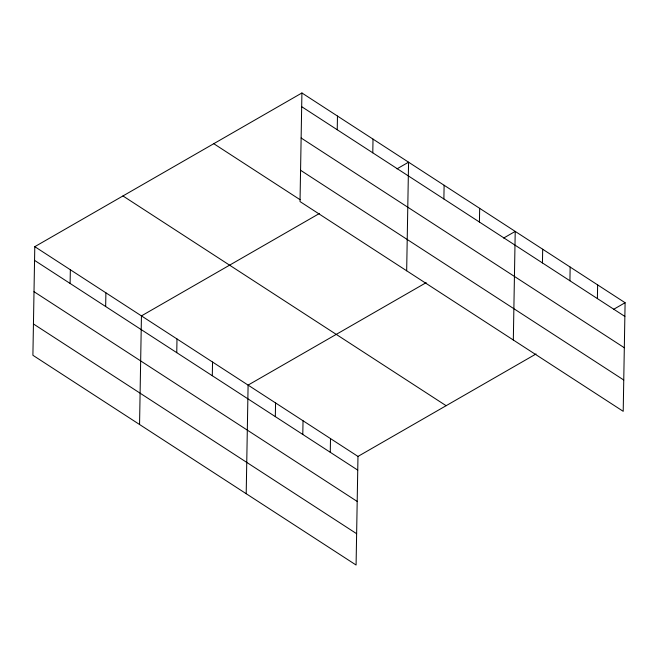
<?xml version="1.0" encoding="UTF-8"?>
<svg xmlns="http://www.w3.org/2000/svg" width="658" height="658" viewBox="0 0 658 658"><rect width="100%" height="100%" fill="white"/><g stroke="black" fill="none" stroke-linecap="round" stroke-linejoin="round"><path stroke-width="0.99" d="M34.792 246.676L32.9 355.279L356.085 565.025L357.977 456.422L34.792 246.676L301.915 92.975L625.1 302.721L623.208 411.324L300.023 201.578L301.915 92.975M70.11 283.45L70.348 269.747M105.658 306.521L105.897 292.818M139.554 424.492L141.445 315.889L319.525 213.422M176.755 352.663L176.994 338.96M212.304 375.734L212.542 362.032M246.199 493.714L248.099 385.103L426.178 282.644M275.324 416.637L275.562 402.935M302.795 434.461L303.034 420.766M330.267 452.293L330.505 438.59M337.233 129.749L337.472 116.047M372.782 152.821L373.02 139.118M406.669 270.8L408.569 162.189L396.996 168.851M443.879 198.963L444.117 185.268M479.427 222.034L479.666 208.339M513.322 340.013L515.222 231.41L503.641 238.064M542.447 262.937L542.685 249.234M569.918 280.769L570.157 267.066M597.39 298.592L597.629 284.889M357.977 456.422L536.056 353.955M613.527 309.383L625.1 302.721M301.677 106.678L624.861 316.424M301.134 137.999L624.31 347.745M300.566 170.266L623.751 380.011M213.768 143.699L300.106 199.728M122.947 195.952L446.124 405.698M34.553 260.379L357.738 470.116M34.01 291.691L357.195 501.437M33.443 323.958L356.628 533.704"/></g></svg>
